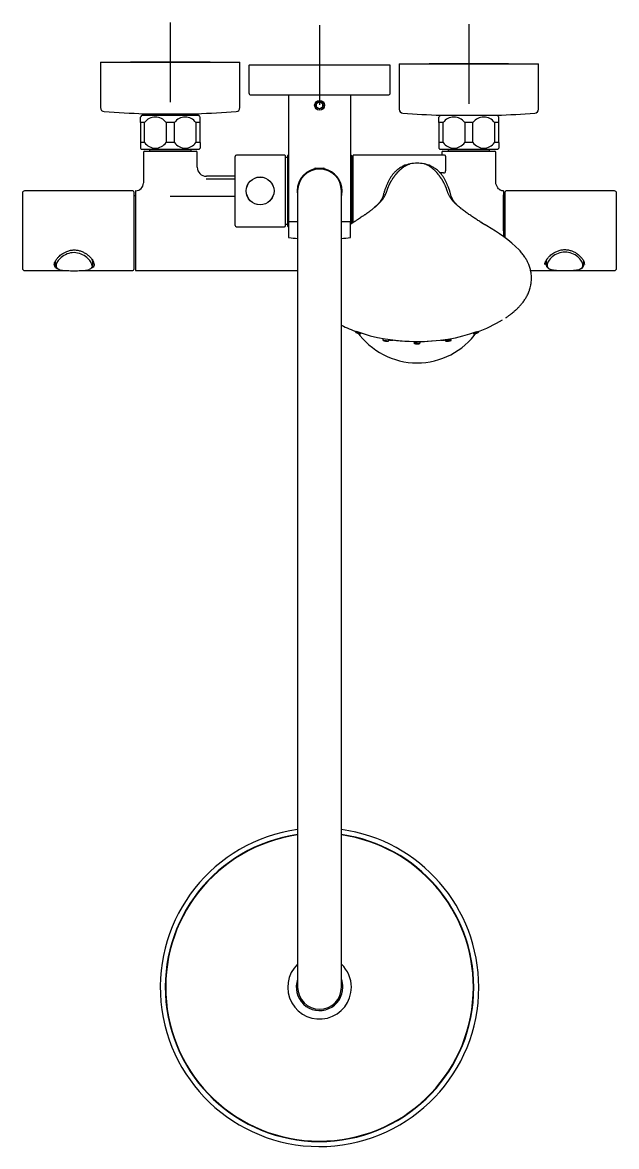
# Model space of a CAD drawing. Header units: millimetres. Extents: x -7698 to 47223, y 0 to 22596.
# Drawn here: x 6294 to 6592, y 20462 to 21027 of the extents above; entities that cross this region are included whole.
import ezdxf

# ---------------------------------------------------------------- set-up
doc = ezdxf.new("R2010")
doc.units = ezdxf.units.MM

msp = doc.modelspace()

# ---------------------------------------------------------------- linework, layer by layer
at = {"linetype": 'Continuous'}
for p, q in [((6367.82, 21026.78), (6367.82, 20986.78)), ((6517.82, 21025.98), (6517.82, 20985.98)), ((6442.82, 21025.38), (6442.82, 20985.38)), ((6332.82, 21006.78), (6402.82, 21006.78)), ((6332.82, 21006.78), (6332.82, 20983.99)), ((6387.82, 21006.78), (6347.82, 21006.78)), ((6402.82, 20983.99), (6402.82, 21006.78)), ((6407.32, 21005.18), (6407.32, 20991.38)), ((6478.12, 21005.38), (6407.52, 21005.38)), ((6462.82, 21005.38), (6422.82, 21005.38)), ((6478.32, 20991.38), (6478.32, 21005.18)), ((6482.82, 21005.98), (6552.82, 21005.98)), ((6482.82, 21005.98), (6482.82, 20983.19)), ((6537.82, 21005.98), (6497.82, 21005.98)), ((6552.82, 20983.19), (6552.82, 21005.98)), ((6408.32, 20990.38), (6477.32, 20990.38)), ((6427.17, 20990.38), (6427.17, 20926.98)), ((6441.32, 20986.05), (6442.82, 20986.91)), ((6442.82, 20986.91), (6444.32, 20986.05)), ((6458.47, 20926.98), (6458.47, 20990.38)), ((6353.82, 20980.78), (6381.82, 20980.78)), ((6353.82, 20980.78), (6353.82, 20979.98)), ((6354.6, 20980.97), (6354.6, 20980.78)), ((6354.76, 20980.97), (6380.88, 20980.97)), ((6355.77, 20980.97), (6355.77, 20980.78)), ((6379.87, 20980.97), (6379.87, 20980.78)), ((6381.04, 20980.78), (6381.04, 20980.97)), ((6381.82, 20979.98), (6381.82, 20980.78)), ((6441.32, 20984.31), (6441.32, 20986.05)), ((6442.82, 20983.45), (6441.32, 20984.31)), ((6444.32, 20984.31), (6442.82, 20983.45)), ((6444.32, 20986.05), (6444.32, 20984.31)), ((6352.82, 20976.48), (6352.82, 20979.27)), ((6354.91, 20976.48), (6352.82, 20976.48)), ((6352.82, 20976.48), (6352.82, 20966.48)), ((6382.32, 20979.98), (6353.32, 20979.98)), ((6354.91, 20966.48), (6354.91, 20976.48)), ((6369.91, 20976.48), (6365.73, 20976.48)), ((6365.73, 20976.48), (6365.73, 20966.48)), ((6369.91, 20966.48), (6369.91, 20976.48)), ((6382.82, 20976.48), (6380.73, 20976.48)), ((6380.73, 20976.48), (6380.73, 20966.48)), ((6382.82, 20976.48), (6382.82, 20979.27)), ((6382.82, 20966.48), (6382.82, 20976.48)), ((6502.82, 20976.48), (6502.82, 20979.27)), ((6504.91, 20976.48), (6502.82, 20976.48)), ((6502.82, 20976.48), (6502.82, 20966.48)), ((6532.32, 20979.98), (6503.32, 20979.98)), ((6503.82, 20980.2), (6503.82, 20979.98)), ((6504.91, 20966.48), (6504.91, 20976.48)), ((6519.91, 20976.48), (6515.73, 20976.48)), ((6515.73, 20976.48), (6515.73, 20966.48)), ((6519.91, 20966.48), (6519.91, 20976.48)), ((6532.82, 20976.48), (6530.73, 20976.48)), ((6530.73, 20976.48), (6530.73, 20966.48)), ((6531.82, 20979.98), (6531.82, 20980.2)), ((6532.82, 20976.48), (6532.82, 20979.27)), ((6532.82, 20966.48), (6532.82, 20976.48)), ((6354.91, 20966.48), (6352.82, 20966.48)), ((6352.82, 20966.48), (6352.82, 20963.68)), ((6369.91, 20966.48), (6365.73, 20966.48)), ((6382.82, 20966.48), (6380.73, 20966.48)), ((6382.82, 20966.48), (6382.82, 20963.68)), ((6504.91, 20966.48), (6502.82, 20966.48)), ((6502.82, 20966.48), (6502.82, 20963.68)), ((6519.91, 20966.48), (6515.73, 20966.48)), ((6532.82, 20966.48), (6530.73, 20966.48)), ((6532.82, 20966.48), (6532.82, 20963.68)), ((6382.32, 20962.98), (6353.32, 20962.98)), ((6354.32, 20961.68), (6354.32, 20946.16)), ((6354.82, 20962.18), (6380.82, 20962.18)), ((6357.45, 20962.98), (6357.37, 20962.88)), ((6378.27, 20962.88), (6357.37, 20962.88)), ((6357.37, 20962.88), (6357.37, 20962.18)), ((6378.27, 20962.88), (6378.19, 20962.98)), ((6378.27, 20962.18), (6378.27, 20962.88)), ((6381.32, 20954.07), (6381.32, 20961.68)), ((6400.47, 20924.88), (6400.47, 20959.48)), ((6425.27, 20960.18), (6401.17, 20960.18)), ((6425.47, 20959.98), (6425.47, 20924.38)), ((6426.62, 20958.88), (6425.47, 20958.88)), ((6426.82, 20924.48), (6426.82, 20959.88)), ((6427.17, 20960.18), (6427.12, 20960.18)), ((6458.52, 20960.18), (6458.47, 20960.18)), ((6458.82, 20959.88), (6458.82, 20925.78)), ((6459.67, 20958.88), (6459.02, 20958.88)), ((6459.67, 20926.26), (6459.67, 20959.98)), ((6505.67, 20960.18), (6459.87, 20960.18)), ((6532.32, 20962.98), (6503.32, 20962.98)), ((6504.32, 20961.68), (6504.32, 20960.18)), ((6504.82, 20962.18), (6530.82, 20962.18)), ((6506.17, 20959.68), (6506.17, 20952.18)), ((6507.45, 20962.98), (6507.37, 20962.88)), ((6528.27, 20962.88), (6507.37, 20962.88)), ((6507.37, 20962.88), (6507.37, 20962.18)), ((6528.27, 20962.88), (6528.19, 20962.98)), ((6528.27, 20962.18), (6528.27, 20962.88)), ((6531.32, 20946.89), (6531.32, 20961.68)), ((6440.81, 20953.63), (6440.32, 20953.35)), ((6440.32, 20953.35), (6445.32, 20953.35)), ((6440.32, 20953.35), (6440.32, 20952.89)), ((6440.81, 20953.63), (6444.83, 20953.63)), ((6440.81, 20952.89), (6440.81, 20953.63)), ((6445.32, 20953.35), (6444.83, 20953.63)), ((6444.83, 20952.89), (6444.83, 20953.63)), ((6445.32, 20952.89), (6445.32, 20953.35)), ((6491.82, 20956.09), (6491.82, 20956.09)), ((6385.88, 20948.17), (6400.47, 20948.17)), ((6400.47, 20949.51), (6385.98, 20949.51)), ((6505.17, 20951.18), (6503.46, 20951.18)), ((6293.57, 20941.18), (6293.57, 20903.18)), ((6349.07, 20942.18), (6294.57, 20942.18)), ((6349.57, 20941.68), (6349.57, 20902.68)), ((6350.32, 20942.18), (6350.32, 20902.18)), ((6350.5, 20942.18), (6350.32, 20942.18)), ((6431.82, 20942.18), (6431.82, 20901.68)), ((6453.82, 20901.68), (6453.82, 20942.18)), ((6535.32, 20942.18), (6535.12, 20942.18)), ((6535.32, 20942.18), (6535.32, 20919.18)), ((6536.02, 20918.73), (6536.02, 20941.68)), ((6591.02, 20942.18), (6536.52, 20942.18)), ((6592.02, 20903.18), (6592.02, 20941.18)), ((6350.32, 20939.78), (6349.57, 20939.78)), ((6367.82, 20939.5), (6400.47, 20939.5)), ((6536.02, 20940.18), (6535.32, 20940.18)), ((6535.32, 20922.18), (6535.32, 20940.18)), ((6535.32, 20939.01), (6536.02, 20939.01)), ((6536.02, 20931.4), (6535.32, 20931.4)), ((6401.17, 20924.18), (6425.27, 20924.18)), ((6425.47, 20925.48), (6426.62, 20925.48)), ((6427.12, 20924.18), (6427.22, 20924.18)), ((6427.22, 20926.58), (6427.22, 20918.93)), ((6427.37, 20926.78), (6431.82, 20926.78)), ((6453.82, 20926.78), (6458.27, 20926.78)), ((6458.42, 20918.93), (6458.42, 20926.58)), ((6535.32, 20925.05), (6536.02, 20925.05)), ((6575.62, 20906.61), (6575.62, 20907.21)), ((6294.57, 20902.18), (6315.29, 20902.18)), ((6310.06, 20906.76), (6309.97, 20906.2)), ((6309.97, 20906.21), (6309.97, 20905.11)), ((6323.85, 20902.18), (6349.07, 20902.18)), ((6328.97, 20905.1), (6328.97, 20906.16)), ((6329.3, 20906.26), (6329.57, 20905.19)), ((6350.32, 20902.18), (6431.82, 20902.18)), ((6431.82, 20901.68), (6431.82, 20582.68)), ((6453.82, 20582.68), (6453.82, 20901.68)), ((6548.87, 20902.18), (6562.18, 20902.18)), ((6556.62, 20906.36), (6556.62, 20905.31)), ((6562.14, 20902.18), (6562.82, 20902.19)), ((6569.59, 20902.18), (6569.91, 20902.18)), ((6569.86, 20902.18), (6591.02, 20902.18)), ((6575.62, 20906.61), (6575.62, 20906.62)), ((6575.62, 20906.41), (6575.62, 20906.62)), ((6575.62, 20905.32), (6575.62, 20906.4)), ((6460.78, 20871.72), (6460.79, 20871.5)), ((6474.6, 20868.12), (6474.63, 20867.31)), ((6477.55, 20867.01), (6477.58, 20867.59)), ((6506.07, 20867.6), (6506.09, 20867.01)), ((6509.01, 20867.31), (6509.04, 20868.1)), ((6522.85, 20871.5), (6522.86, 20871.74)), ((6490.33, 20866.58), (6490.36, 20865.82)), ((6491.82, 20865.41), (6491.82, 20865.64)), ((6493.29, 20865.82), (6493.32, 20866.58)), ((6431.82, 20582.68), (6431.82, 20542.18)), ((6453.82, 20542.18), (6453.82, 20582.68))]:
    msp.add_line(p, q, dxfattribs=at)
for centre, radius in [((6442.82, 20985.18), 2.46), ((6442.82, 20985.18), 1.8), ((6412.97, 20942.18), 7), ((6412.97, 20942.18), 6.97)]:
    msp.add_circle(centre, radius, dxfattribs=at)
for centre, radius, start, end in [((6407.52, 21005.18), 0.2, 90, 180), ((6478.12, 21005.18), 0.2, 0, 90), ((6408.32, 20991.38), 1, 180, 270), ((6477.32, 20991.38), 1, 270, 0), ((6334.82, 20983.99), 2, 180, 265.7757), ((6367.82, 21430.78), 450, 265.7757, 268.3165), ((6367.82, 21430.78), 450, 271.6835, 274.2243), ((6400.82, 20983.99), 2, 274.2243, 0), ((6484.82, 20983.19), 2, 180, 265.7757), ((6517.82, 21429.98), 450, 265.7757, 268.2172), ((6517.82, 21429.98), 450, 271.7828, 274.2243), ((6550.82, 20983.19), 2, 274.2243, 0), ((6361.22, 20973.84), 10, 142.1519, 147.093), ((6360.32, 20972.63), 6.64, 35.3947, 144.6053), ((6375.32, 20972.63), 6.64, 35.3947, 144.6053), ((6374.42, 20973.84), 10, 32.904, 37.8481), ((6511.22, 20973.84), 10, 142.1519, 147.093), ((6510.32, 20972.63), 6.64, 35.3947, 144.6053), ((6525.32, 20972.63), 6.64, 35.3947, 144.6053), ((6524.42, 20973.84), 10, 32.904, 37.8481), ((6361.22, 20969.11), 10, 212.904, 217.8481), ((6360.32, 20970.32), 6.64, 215.3947, 324.6053), ((6375.32, 20970.32), 6.64, 215.3947, 324.6053), ((6374.42, 20969.11), 10, 322.1519, 327.093), ((6511.22, 20969.11), 10, 212.904, 217.8481), ((6510.32, 20970.32), 6.64, 215.3947, 324.6053), ((6525.32, 20970.32), 6.64, 215.3947, 324.6053), ((6524.42, 20969.11), 10, 322.1519, 327.093), ((6354.82, 20961.68), 0.5, 90, 180), ((6380.82, 20961.68), 0.5, 0, 90), ((6401.17, 20959.48), 0.7, 90, 180), ((6425.27, 20959.98), 0.2, 0, 90), ((6426.62, 20959.08), 0.2, 270, 0), ((6427.12, 20959.88), 0.3, 90, 180), ((6458.52, 20959.88), 0.3, 0, 90), ((6459.02, 20959.08), 0.2, 180, 270), ((6459.87, 20959.98), 0.2, 90, 180), ((6504.82, 20961.68), 0.5, 90, 180), ((6505.67, 20959.68), 0.5, 0, 90), ((6530.82, 20961.68), 0.5, 0, 90), ((6386, 20954.19), 4.68, 181.3022, 270.0219), ((6442.82, 20942.18), 11.3, 102.7838, 191.5041), ((6442.82, 20942.18), 11, 0, 180), ((6442.82, 20942.18), 11.3, 0, 77.1991), ((6490.76, 20942.35), 13.65, 100.1465, 115.3687), ((6491.82, 20936.36), 19.73, 89.9947, 100.1148), ((6491.82, 20936.36), 19.73, 79.8852, 90.0053), ((6492.88, 20942.35), 13.65, 64.3897, 79.8535), ((6505.17, 20952.18), 1, 270, 0), ((6294.57, 20941.18), 1, 90, 180), ((6349.07, 20941.68), 0.5, 0, 90), ((6350.47, 20917.95), 24.24, 89.8901, 90.3629), ((6350.37, 20946.18), 3.94, 271.226, 359.1756), ((6442.82, 20942.18), 11.3, 347.0955, 0), ((6536.52, 20941.68), 0.5, 90, 180), ((6591.02, 20941.18), 1, 0, 90), ((6401.17, 20924.88), 0.7, 180, 270), ((6425.27, 20924.38), 0.2, 270, 0), ((6426.62, 20925.28), 0.2, 0, 90), ((6427.12, 20924.48), 0.3, 180, 270), ((6427.37, 20926.98), 0.2, 180, 270), ((6427.42, 20926.58), 0.2, 90, 180), ((6458.22, 20926.58), 0.2, 0, 90), ((6458.27, 20926.98), 0.2, 270, 0), ((6492.88, 20861.67), 71.48, 45.3765, 61.6671), ((6427.42, 20918.93), 0.2, 180, 262.9118), ((6442.82, 21042.78), 125, 262.9118, 264.9514), ((6442.82, 21042.78), 125, 275.0455, 277.0882), ((6458.22, 20918.93), 0.2, 277.0882, 0), ((6294.57, 20903.18), 1, 180, 270), ((6312.36, 20905.11), 2.38, 175.8643, 252.7694), ((6319.17, 20903.01), 9.86, 156.3621, 157.6339), ((6326.56, 20905.12), 2.41, 286.0718, 0.0648), ((6349.07, 20902.68), 0.5, 270, 0), ((6559.19, 20905.4), 2.59, 191.6129, 253.5007), ((6573.24, 20905.28), 2.37, 289.5731, 6.3418), ((6573.32, 20905.26), 2.7, 0.584, 22.9453), ((6591.02, 20903.18), 1, 270, 0), ((6482.95, 20933.15), 65.3, 243.5007, 251.0692), ((6500.16, 20934.23), 66.51, 289.0044, 301.399), ((6491.82, 20962.04), 95.49, 263.1908, 265.5058), ((6491.82, 20962.04), 95.49, 266.2592, 277.1128), ((6504.42, 20872.99), 5.82, 270.7409, 280.5199), ((6505.95, 20877.51), 10.86, 274.7349, 283.0665), ((6442.82, 20542.18), 80, 97.9032, 0), ((6442.82, 20542.18), 80, 0, 82.0968), ((6442.82, 20542.18), 77.5, 98.1599, 0), ((6442.82, 20542.18), 77.3, 98.1811, 0), ((6442.82, 20542.18), 77.5, 0, 81.8401), ((6442.82, 20542.18), 77.3, 0, 81.8189), ((6403.45, 20608.59), 0.3, 50.0297, 120.6634), ((6405, 20609.48), 0.3, 119.3366, 189.9703), ((6480.64, 20609.48), 0.3, 350.0297, 60.6634), ((6482.19, 20608.59), 0.3, 59.3366, 129.9703), ((6375.52, 20580), 0.3, 80.0297, 150.6634), ((6376.42, 20581.55), 0.3, 149.3366, 219.9703), ((6509.23, 20581.55), 0.3, 320.0297, 30.6634), ((6510.12, 20580), 0.3, 29.3366, 99.9703), ((6442.82, 20542.18), 15.99, 133.45, 0), ((6442.82, 20542.18), 15.99, 0, 46.55), ((6442.82, 20542.18), 11.7, 160.0328, 0), ((6442.82, 20542.18), 11.7, 0, 19.9672), ((6365.63, 20543.07), 0.3, 179.3366, 249.9703), ((6365.63, 20541.29), 0.3, 110.0297, 180.6634), ((6442.82, 20542.18), 11, 180, 0), ((6520.02, 20543.07), 0.3, 290.0297, 0.6634), ((6520.02, 20541.29), 0.3, 359.3366, 69.9703), ((6375.52, 20504.36), 0.3, 209.3366, 279.9703), ((6376.42, 20502.81), 0.3, 140.0297, 210.6634), ((6509.23, 20502.81), 0.3, 329.3366, 39.9703), ((6510.12, 20504.36), 0.3, 260.0297, 330.6634), ((6403.45, 20475.78), 0.3, 239.3366, 309.9703), ((6405, 20474.88), 0.3, 170.0297, 240.6634), ((6480.64, 20474.88), 0.3, 299.3366, 9.9703), ((6482.19, 20475.78), 0.3, 230.0297, 300.6634), ((6441.93, 20464.99), 0.3, 269.3366, 339.9703), ((6443.71, 20464.99), 0.3, 200.0297, 270.6634)]:
    msp.add_arc(centre, radius, start, end, dxfattribs=at)
for centre, major_axis, ratio, start_param, end_param in [((6491.82, 20891.83), (50.56, 0), 0.5, 4.063721, 5.348593), ((6491.82, 20892.66), (0, 36.86), 1, 2.186048, 4.095724)]:
    msp.add_ellipse(centre, major_axis=major_axis, ratio=ratio, start_param=start_param, end_param=end_param, dxfattribs=at)
for points, knots in [([(6458.42, 20925.55), (6458.43, 20925.56), (6458.44, 20925.57), (6458.47, 20925.59), (6458.49, 20925.6), (6458.55, 20925.64), (6458.59, 20925.67), (6458.79, 20925.79), (6458.94, 20925.89), (6459.41, 20926.19), (6459.73, 20926.39), (6460.36, 20926.8), (6460.68, 20927), (6461.15, 20927.31), (6461.31, 20927.41), (6461.62, 20927.61), (6461.77, 20927.71), (6462.09, 20927.92), (6462.24, 20928.03), (6462.48, 20928.19), (6462.56, 20928.24), (6462.67, 20928.32), (6462.71, 20928.34), (6462.78, 20928.39), (6462.82, 20928.41), (6463.16, 20928.64), (6463.48, 20928.86), (6464.13, 20929.3), (6464.46, 20929.52), (6464.93, 20929.84), (6465.08, 20929.95), (6465.31, 20930.1), (6465.38, 20930.15), (6465.49, 20930.23), (6465.53, 20930.26), (6465.61, 20930.31), (6465.65, 20930.34), (6466, 20930.59), (6466.32, 20930.81), (6466.96, 20931.26), (6467.28, 20931.49), (6467.77, 20931.84), (6467.93, 20931.95), (6468.17, 20932.13), (6468.25, 20932.19), (6468.35, 20932.26), (6468.37, 20932.28), (6468.41, 20932.3), (6468.42, 20932.32), (6468.48, 20932.36), (6468.52, 20932.39), (6468.59, 20932.44), (6468.63, 20932.47), (6468.7, 20932.52), (6468.73, 20932.55), (6468.83, 20932.63), (6468.9, 20932.68), (6469.11, 20932.83), (6469.24, 20932.94), (6469.65, 20933.25), (6469.91, 20933.46), (6470.28, 20933.76), (6470.41, 20933.87), (6470.65, 20934.07), (6470.77, 20934.16), (6471.12, 20934.46), (6471.34, 20934.65), (6471.77, 20935.04), (6471.98, 20935.23), (6472.39, 20935.61), (6472.59, 20935.81), (6472.98, 20936.19), (6473.16, 20936.38), (6473.5, 20936.74), (6473.65, 20936.92), (6473.95, 20937.26), (6474.08, 20937.42), (6474.24, 20937.61), (6474.27, 20937.65), (6474.31, 20937.71), (6474.33, 20937.73), (6474.36, 20937.77), (6474.37, 20937.79), (6474.4, 20937.83), (6474.42, 20937.85), (6474.45, 20937.88), (6474.46, 20937.9), (6474.51, 20937.96), (6474.54, 20938), (6474.8, 20938.35), (6474.99, 20938.64), (6475.21, 20938.98), (6475.25, 20939.05), (6475.3, 20939.13), (6475.31, 20939.14), (6475.33, 20939.17), (6475.33, 20939.17), (6475.34, 20939.19), (6475.35, 20939.2), (6475.37, 20939.24), (6475.39, 20939.27), (6475.49, 20939.44), (6475.56, 20939.57), (6475.7, 20939.81), (6475.76, 20939.93), (6475.85, 20940.1), (6475.88, 20940.16), (6475.92, 20940.24), (6475.93, 20940.27), (6475.96, 20940.32), (6475.97, 20940.35), (6476.01, 20940.43), (6476.04, 20940.49), (6476.09, 20940.6), (6476.11, 20940.65), (6476.18, 20940.8), (6476.22, 20940.91), (6476.28, 20941.05), (6476.3, 20941.1), (6476.34, 20941.2), (6476.36, 20941.24), (6476.41, 20941.38), (6476.44, 20941.48), (6476.5, 20941.66), (6476.53, 20941.74), (6476.58, 20941.87), (6476.59, 20941.92), (6476.62, 20942), (6476.63, 20942.04), (6476.7, 20942.25), (6476.75, 20942.41), (6476.83, 20942.66), (6476.85, 20942.74), (6476.89, 20942.86), (6476.9, 20942.9), (6476.93, 20942.98), (6476.94, 20943.02), (6476.98, 20943.14), (6477.01, 20943.22), (6477.05, 20943.34), (6477.07, 20943.38), (6477.09, 20943.44), (6477.09, 20943.46), (6477.1, 20943.49), (6477.11, 20943.5), (6477.11, 20943.52), (6477.12, 20943.53), (6477.14, 20943.58), (6477.15, 20943.62), (6477.18, 20943.7), (6477.19, 20943.74), (6477.22, 20943.82), (6477.24, 20943.85), (6477.26, 20943.91), (6477.27, 20943.93), (6477.28, 20943.97), (6477.29, 20943.99), (6477.36, 20944.16), (6477.42, 20944.31), (6477.55, 20944.62), (6477.62, 20944.77), (6477.71, 20944.96), (6477.73, 20945), (6477.75, 20945.06), (6477.76, 20945.08), (6477.78, 20945.12), (6477.79, 20945.14), (6477.8, 20945.17), (6477.81, 20945.18), (6477.81, 20945.19), (6477.82, 20945.2), (6477.83, 20945.23), (6477.84, 20945.25), (6477.87, 20945.3), (6477.89, 20945.34), (6478.05, 20945.66), (6478.2, 20945.95), (6478.36, 20946.26), (6478.37, 20946.27), (6478.38, 20946.3), (6478.39, 20946.31), (6478.4, 20946.32), (6478.4, 20946.33), (6478.4, 20946.34), (6478.41, 20946.34), (6478.43, 20946.38), (6478.45, 20946.42), (6478.5, 20946.52), (6478.54, 20946.59), (6478.59, 20946.67), (6478.6, 20946.69), (6478.62, 20946.72), (6478.63, 20946.74), (6478.65, 20946.79), (6478.67, 20946.82), (6478.7, 20946.87), (6478.71, 20946.89), (6478.73, 20946.92), (6478.74, 20946.94), (6478.77, 20946.99), (6478.79, 20947.02), (6478.84, 20947.12), (6478.88, 20947.18), (6478.94, 20947.28), (6478.96, 20947.31), (6478.99, 20947.36), (6479, 20947.38), (6479.01, 20947.4), (6479.02, 20947.41), (6479.02, 20947.43), (6479.03, 20947.43), (6479.11, 20947.57), (6479.19, 20947.7), (6479.36, 20947.95), (6479.44, 20948.08), (6479.56, 20948.27), (6479.61, 20948.33), (6479.67, 20948.43), (6479.69, 20948.46), (6479.71, 20948.49), (6479.72, 20948.5), (6479.72, 20948.51), (6479.72, 20948.51), (6479.73, 20948.52), (6479.74, 20948.53), (6479.75, 20948.55), (6479.76, 20948.57), (6479.82, 20948.65), (6479.86, 20948.71), (6479.93, 20948.8), (6479.95, 20948.83), (6479.97, 20948.87), (6479.98, 20948.88), (6479.99, 20948.89), (6480, 20948.9), (6480.01, 20948.92), (6480.02, 20948.94), (6480.12, 20949.07), (6480.21, 20949.19), (6480.34, 20949.37), (6480.39, 20949.43), (6480.44, 20949.51), (6480.45, 20949.52), (6480.47, 20949.55), (6480.48, 20949.57), (6480.52, 20949.61), (6480.54, 20949.64), (6480.61, 20949.73), (6480.65, 20949.79), (6480.72, 20949.88), (6480.74, 20949.9), (6480.77, 20949.95), (6480.78, 20949.96), (6480.81, 20949.99), (6480.82, 20950.01), (6480.92, 20950.13), (6481.01, 20950.25), (6481.12, 20950.39), (6481.14, 20950.41), (6481.17, 20950.46), (6481.18, 20950.47), (6481.2, 20950.5), (6481.22, 20950.51), (6481.27, 20950.58), (6481.31, 20950.63), (6481.4, 20950.74), (6481.44, 20950.79), (6481.51, 20950.87), (6481.53, 20950.9), (6481.56, 20950.94), (6481.57, 20950.95), (6481.59, 20950.98), (6481.6, 20950.99), (6481.7, 20951.11), (6481.78, 20951.21), (6481.87, 20951.32), (6481.88, 20951.33), (6481.89, 20951.35), (6481.9, 20951.36), (6481.91, 20951.37), (6481.91, 20951.38), (6481.94, 20951.41), (6481.96, 20951.43), (6482.02, 20951.5), (6482.06, 20951.55), (6482.19, 20951.7), (6482.28, 20951.8), (6482.42, 20951.95), (6482.47, 20952), (6482.54, 20952.08), (6482.57, 20952.1), (6482.6, 20952.14), (6482.62, 20952.15), (6482.64, 20952.17), (6482.64, 20952.18), (6482.65, 20952.19), (6482.66, 20952.2), (6482.72, 20952.25), (6482.77, 20952.3), (6482.84, 20952.37), (6482.87, 20952.4), (6482.91, 20952.44), (6482.92, 20952.45), (6482.94, 20952.47), (6482.95, 20952.47), (6482.96, 20952.49), (6482.97, 20952.49), (6483.08, 20952.6), (6483.19, 20952.69), (6483.35, 20952.84), (6483.4, 20952.88), (6483.47, 20952.94), (6483.48, 20952.95), (6483.51, 20952.98), (6483.52, 20952.99), (6483.56, 20953.02), (6483.59, 20953.05), (6483.72, 20953.16), (6483.83, 20953.25), (6483.99, 20953.38), (6484.04, 20953.42), (6484.11, 20953.48), (6484.14, 20953.51), (6484.18, 20953.54), (6484.19, 20953.55), (6484.21, 20953.56), (6484.21, 20953.57), (6484.23, 20953.58), (6484.23, 20953.58), (6484.25, 20953.59), (6484.25, 20953.6), (6484.26, 20953.61), (6484.27, 20953.61), (6484.29, 20953.63), (6484.3, 20953.64), (6484.34, 20953.67), (6484.36, 20953.68), (6484.43, 20953.74), (6484.48, 20953.78), (6484.57, 20953.85), (6484.61, 20953.89), (6484.7, 20953.96), (6484.74, 20953.99), (6484.83, 20954.06), (6484.87, 20954.1), (6484.93, 20954.14), (6484.94, 20954.15), (6484.97, 20954.16), (6484.98, 20954.17), (6485.02, 20954.2), (6485.04, 20954.22), (6485.16, 20954.3), (6485.26, 20954.37), (6485.47, 20954.5), (6485.57, 20954.57), (6485.68, 20954.63), (6485.69, 20954.64), (6485.7, 20954.65), (6485.71, 20954.65), (6485.73, 20954.66), (6485.74, 20954.67), (6485.78, 20954.69), (6485.81, 20954.71), (6485.89, 20954.76), (6485.95, 20954.79), (6486.06, 20954.85), (6486.12, 20954.88), (6486.2, 20954.92), (6486.23, 20954.94), (6486.27, 20954.96), (6486.29, 20954.97), (6486.31, 20954.98), (6486.31, 20954.98), (6486.33, 20954.99), (6486.34, 20954.99), (6486.37, 20955.01), (6486.4, 20955.03), (6486.44, 20955.05), (6486.46, 20955.05), (6486.49, 20955.07), (6486.5, 20955.07), (6486.57, 20955.11), (6486.63, 20955.14), (6486.81, 20955.22), (6486.92, 20955.27), (6487.1, 20955.35), (6487.16, 20955.37), (6487.23, 20955.4), (6487.24, 20955.41), (6487.27, 20955.42), (6487.29, 20955.42), (6487.33, 20955.44), (6487.36, 20955.45), (6487.51, 20955.51), (6487.64, 20955.56), (6487.9, 20955.65), (6488.04, 20955.69), (6488.24, 20955.75), (6488.3, 20955.77), (6488.35, 20955.78)], [0.0104541, 0.0104541, 0.0104541, 0.0104541, 0.0108704, 0.0108704, 0.0113881, 0.0113881, 0.0124234, 0.0124234, 0.0165645, 0.0165645, 0.0248467, 0.0248467, 0.0331289, 0.0331289, 0.0372701, 0.0372701, 0.0414112, 0.0414112, 0.0455523, 0.0455523, 0.0476229, 0.0476229, 0.0486581, 0.0486581, 0.0496934, 0.0496934, 0.0579757, 0.0579757, 0.0662579, 0.0662579, 0.070399, 0.070399, 0.0724696, 0.0724696, 0.0735048, 0.0735048, 0.0745401, 0.0745401, 0.0828224, 0.0828224, 0.0911046, 0.0911046, 0.0952457, 0.0952457, 0.0973163, 0.0973163, 0.0978339, 0.0978339, 0.0983516, 0.0983516, 0.0993868, 0.0993868, 0.1004221, 0.1004221, 0.1014574, 0.1014574, 0.1035279, 0.1035279, 0.1076691, 0.1076691, 0.1159513, 0.1159513, 0.1200924, 0.1200924, 0.1242335, 0.1242335, 0.1325158, 0.1325158, 0.140798, 0.140798, 0.1490802, 0.1490802, 0.1573625, 0.1573625, 0.1656447, 0.1656447, 0.173927, 0.173927, 0.1759975, 0.1759975, 0.1770328, 0.1770328, 0.1780681, 0.1780681, 0.1791034, 0.1791034, 0.1801386, 0.1801386, 0.1822092, 0.1822092, 0.1987737, 0.1987737, 0.2029148, 0.2029148, 0.2039501, 0.2039501, 0.2044677, 0.2044677, 0.2049853, 0.2049853, 0.2070559, 0.2070559, 0.2153381, 0.2153381, 0.2236204, 0.2236204, 0.2277615, 0.2277615, 0.229832, 0.229832, 0.2319026, 0.2319026, 0.2360437, 0.2360437, 0.2401848, 0.2401848, 0.2484671, 0.2484671, 0.2526082, 0.2526082, 0.2567493, 0.2567493, 0.2650315, 0.2650315, 0.2733138, 0.2733138, 0.2774549, 0.2774549, 0.281596, 0.281596, 0.2981605, 0.2981605, 0.3064427, 0.3064427, 0.3105838, 0.3105838, 0.314725, 0.314725, 0.3230072, 0.3230072, 0.3271483, 0.3271483, 0.3292189, 0.3292189, 0.3302542, 0.3302542, 0.3312894, 0.3312894, 0.3354306, 0.3354306, 0.3395717, 0.3395717, 0.3437128, 0.3437128, 0.3457833, 0.3457833, 0.3478539, 0.3478539, 0.3644184, 0.3644184, 0.3809829, 0.3809829, 0.385124, 0.385124, 0.3871945, 0.3871945, 0.3892651, 0.3892651, 0.3903004, 0.3903004, 0.3913356, 0.3913356, 0.3934062, 0.3934062, 0.3975473, 0.3975473, 0.4306763, 0.4306763, 0.4327468, 0.4327468, 0.4337821, 0.4337821, 0.4342997, 0.4342997, 0.4348174, 0.4348174, 0.4389585, 0.4389585, 0.4472407, 0.4472407, 0.4493113, 0.4493113, 0.4513819, 0.4513819, 0.455523, 0.455523, 0.4575935, 0.4575935, 0.4596641, 0.4596641, 0.4638052, 0.4638052, 0.4720874, 0.4720874, 0.4762286, 0.4762286, 0.4782991, 0.4782991, 0.4793344, 0.4793344, 0.4803697, 0.4803697, 0.4969342, 0.4969342, 0.5134986, 0.5134986, 0.5217809, 0.5217809, 0.525922, 0.525922, 0.5264396, 0.5264396, 0.5269573, 0.5269573, 0.5279925, 0.5279925, 0.5300631, 0.5300631, 0.5383453, 0.5383453, 0.5424865, 0.5424865, 0.5435217, 0.5435217, 0.544557, 0.544557, 0.5466276, 0.5466276, 0.563192, 0.563192, 0.5714743, 0.5714743, 0.5735448, 0.5735448, 0.5756154, 0.5756154, 0.5797565, 0.5797565, 0.5880387, 0.5880387, 0.5921799, 0.5921799, 0.5942504, 0.5942504, 0.596321, 0.596321, 0.6128855, 0.6128855, 0.6170266, 0.6170266, 0.6190971, 0.6190971, 0.6211677, 0.6211677, 0.6294499, 0.6294499, 0.6377322, 0.6377322, 0.6418733, 0.6418733, 0.6439438, 0.6439438, 0.6460144, 0.6460144, 0.6625789, 0.6625789, 0.6646494, 0.6646494, 0.6656847, 0.6656847, 0.66672, 0.66672, 0.6708611, 0.6708611, 0.6791433, 0.6791433, 0.6957078, 0.6957078, 0.70399, 0.70399, 0.7081312, 0.7081312, 0.7102017, 0.7102017, 0.711237, 0.711237, 0.7122723, 0.7122723, 0.7205545, 0.7205545, 0.7246956, 0.7246956, 0.7267662, 0.7267662, 0.7278015, 0.7278015, 0.7288368, 0.7288368, 0.7454012, 0.7454012, 0.7536835, 0.7536835, 0.755754, 0.755754, 0.7578246, 0.7578246, 0.7619657, 0.7619657, 0.7785302, 0.7785302, 0.7868124, 0.7868124, 0.7909535, 0.7909535, 0.7930241, 0.7930241, 0.7940594, 0.7940594, 0.7950946, 0.7950946, 0.7961299, 0.7961299, 0.7971652, 0.7971652, 0.7992358, 0.7992358, 0.8033769, 0.8033769, 0.8116591, 0.8116591, 0.8199414, 0.8199414, 0.8282236, 0.8282236, 0.8365058, 0.8365058, 0.8385764, 0.8385764, 0.8406469, 0.8406469, 0.8447881, 0.8447881, 0.8613525, 0.8613525, 0.877917, 0.877917, 0.8789523, 0.8789523, 0.8799876, 0.8799876, 0.8820581, 0.8820581, 0.8861992, 0.8861992, 0.8944815, 0.8944815, 0.9027637, 0.9027637, 0.9069048, 0.9069048, 0.9089754, 0.9089754, 0.9100107, 0.9100107, 0.9110459, 0.9110459, 0.9151871, 0.9151871, 0.9172576, 0.9172576, 0.9193282, 0.9193282, 0.9276104, 0.9276104, 0.9441749, 0.9441749, 0.9524571, 0.9524571, 0.9545277, 0.9545277, 0.9565982, 0.9565982, 0.9607394, 0.9607394, 0.9773038, 0.9773038, 0.9938683, 0.9938683, 1, 1, 1, 1]), ([(6484.92, 20954.67), (6484.55, 20954.49), (6483.91, 20954.18), (6483.01, 20953.61), (6482.24, 20953.06), (6481.56, 20952.51), (6481.04, 20952.05), (6480.48, 20951.5), (6479.89, 20950.87), (6479.45, 20950.32), (6478.98, 20949.7), (6478.6, 20949.12), (6478.28, 20948.58), (6477.94, 20948), (6477.59, 20947.36), (6477.25, 20946.68), (6476.94, 20945.97), (6476.64, 20945.27), (6476.35, 20944.58), (6476.07, 20943.92), (6475.81, 20943.25), (6475.56, 20942.55), (6475.33, 20941.83), (6475.12, 20941.14), (6474.95, 20940.53), (6474.84, 20940.07), (6474.76, 20939.75), (6474.7, 20939.55), (6474.64, 20939.36), (6474.56, 20939.11), (6474.4, 20938.72), (6474.17, 20938.24), (6473.86, 20937.69), (6473.52, 20937.17), (6473.06, 20936.53), (6472.41, 20935.76), (6471.56, 20934.9), (6470.86, 20934.26), (6470.51, 20933.96)], [0, 0, 0, 0, 0.0228939, 0.0478864, 0.0692975, 0.0864873, 0.1002379, 0.1101576, 0.1235846, 0.1391745, 0.156341, 0.1825469, 0.2117812, 0.2425974, 0.2738674, 0.3119326, 0.3500098, 0.3890114, 0.4285584, 0.4675244, 0.5042801, 0.5492727, 0.5905623, 0.6263096, 0.6581314, 0.6884579, 0.7005971, 0.7122289, 0.7235041, 0.7362514, 0.7532968, 0.7745675, 0.7870954, 0.8004682, 0.8155306, 0.831359, 0.8490363, 0.8639425, 0.8639425, 0.8639425, 0.8639425]), ([(6526.28, 20924.89), (6525.73, 20925.23), (6524.59, 20925.96), (6523.13, 20926.89), (6521.93, 20927.68), (6521.04, 20928.27), (6520.14, 20928.87), (6519.25, 20929.48), (6518.34, 20930.1), (6517.44, 20930.72), (6516.52, 20931.37), (6515.33, 20932.23), (6513.97, 20933.26), (6512.8, 20934.22), (6511.95, 20934.96), (6511.16, 20935.7), (6510.44, 20936.41), (6509.84, 20937.09), (6509.49, 20937.5), (6509.14, 20937.95), (6508.83, 20938.38), (6508.53, 20938.83), (6508.2, 20939.35), (6507.87, 20939.93), (6507.56, 20940.58), (6507.32, 20941.15), (6507.13, 20941.67), (6506.97, 20942.16), (6506.85, 20942.55), (6506.76, 20942.85), (6506.65, 20943.16), (6506.52, 20943.54), (6506.39, 20943.91), (6506.26, 20944.21), (6506.14, 20944.5), (6506.01, 20944.79), (6505.89, 20945.07), (6505.75, 20945.36), (6505.58, 20945.68), (6505.41, 20946.01), (6505.3, 20946.22), (6505.24, 20946.34), (6505.19, 20946.42), (6505.09, 20946.62), (6504.93, 20946.9), (6504.74, 20947.22), (6504.58, 20947.48), (6504.43, 20947.73), (6504.24, 20948.03), (6504.05, 20948.31), (6503.89, 20948.55), (6503.76, 20948.73), (6503.63, 20948.92), (6503.46, 20949.16), (6503.31, 20949.36), (6503.18, 20949.55), (6503.06, 20949.7), (6502.93, 20949.86), (6502.8, 20950.04), (6502.64, 20950.25), (6502.49, 20950.43), (6502.36, 20950.59), (6502.21, 20950.78), (6502.08, 20950.94), (6501.96, 20951.09), (6501.88, 20951.19), (6501.67, 20951.45), (6501.38, 20951.78), (6501.02, 20952.16), (6500.73, 20952.44), (6500.42, 20952.72), (6500.02, 20953.08), (6499.65, 20953.38), (6499.41, 20953.58), (6499.34, 20953.64), (6499.29, 20953.67), (6499.21, 20953.74), (6499.1, 20953.83), (6498.94, 20953.96), (6498.74, 20954.12), (6498.45, 20954.32), (6498.21, 20954.48), (6498.04, 20954.58), (6497.97, 20954.63), (6497.91, 20954.66), (6497.74, 20954.76), (6497.54, 20954.87), (6497.34, 20954.98), (6497.23, 20955.03), (6497.12, 20955.09), (6496.93, 20955.17), (6496.69, 20955.29), (6496.29, 20955.46), (6495.84, 20955.62), (6495.44, 20955.74), (6495.29, 20955.78)], [0, 0, 0, 0, 0.014412, 0.030084, 0.03786, 0.045801, 0.053664, 0.06203, 0.070101, 0.078292, 0.086913, 0.095943, 0.113465, 0.130789, 0.139348, 0.148034, 0.165788, 0.174393, 0.18276, 0.188312, 0.19973, 0.208, 0.215998, 0.232454, 0.248367, 0.264332, 0.280185, 0.29583, 0.311479, 0.319377, 0.327076, 0.342789, 0.358409, 0.365864, 0.373452, 0.389147, 0.397282, 0.404879, 0.419961, 0.432509, 0.44221, 0.444087, 0.4476, 0.45155, 0.467075, 0.482384, 0.491227, 0.499747, 0.512803, 0.528478, 0.536382, 0.544045, 0.552827, 0.561504, 0.574749, 0.580698, 0.586497, 0.595291, 0.603525, 0.611665, 0.624061, 0.630162, 0.636278, 0.651778, 0.655593, 0.659428, 0.667166, 0.697723, 0.71352, 0.72901, 0.744414, 0.760072, 0.791169, 0.798983, 0.800879, 0.802765, 0.806553, 0.814196, 0.821938, 0.83779, 0.853156, 0.868745, 0.876731, 0.879788, 0.881245, 0.884533, 0.904864, 0.91007, 0.915184, 0.920914, 0.925204, 0.940505, 0.955915, 0.982639, 1, 1, 1, 1]), ([(6513.93, 20933.32), (6513.33, 20933.81), (6512.29, 20934.72), (6511.18, 20935.83), (6510.5, 20936.65), (6510.06, 20937.26), (6509.79, 20937.69), (6509.61, 20938), (6509.44, 20938.31), (6509.29, 20938.64), (6509.15, 20938.97), (6508.99, 20939.4), (6508.83, 20939.94), (6508.66, 20940.6), (6508.5, 20941.19), (6508.35, 20941.7), (6508.21, 20942.13), (6508.09, 20942.51), (6507.97, 20942.86), (6507.85, 20943.18), (6507.71, 20943.55), (6507.56, 20943.94), (6507.38, 20944.39), (6507.17, 20944.87), (6506.94, 20945.41), (6506.69, 20945.99), (6506.42, 20946.61), (6506.12, 20947.23), (6505.77, 20947.88), (6505.42, 20948.5), (6505.06, 20949.09), (6504.72, 20949.62), (6504.36, 20950.11), (6504.03, 20950.53), (6503.73, 20950.89), (6503.29, 20951.38), (6502.74, 20951.93), (6501.99, 20952.6), (6501.1, 20953.3), (6500.02, 20954.02), (6499.22, 20954.42), (6498.78, 20954.64)], [0.1241298, 0.1241298, 0.1241298, 0.1241298, 0.1478211, 0.1688143, 0.1857882, 0.1999365, 0.2126549, 0.2229389, 0.2343966, 0.2476294, 0.2624642, 0.2789086, 0.3079321, 0.3410679, 0.3741064, 0.401933, 0.4273384, 0.4510865, 0.4720743, 0.4908293, 0.5080924, 0.5304663, 0.5549298, 0.5823633, 0.6124701, 0.6454009, 0.6807647, 0.7187285, 0.7534345, 0.7843832, 0.8112578, 0.835037, 0.85445, 0.8631987, 0.8743411, 0.8881757, 0.9054939, 0.9256221, 0.9493305, 0.9760532, 1, 1, 1, 1]), ([(6535.12, 20942.18), (6534.99, 20942.19), (6534.77, 20942.2), (6534.17, 20942.33), (6533.66, 20942.57), (6533.22, 20942.86), (6532.69, 20943.33), (6532.05, 20944.13), (6531.45, 20945.39), (6531.36, 20946.34), (6531.32, 20946.94)], [0, 0, 0, 0, 0.16912, 0.306999, 0.414012, 0.49458, 0.56924, 0.679577, 0.826324, 1, 1, 1, 1]), ([(6556.02, 20905.29), (6556.05, 20905.6), (6556.1, 20906.1), (6556.49, 20907.01), (6557, 20907.83), (6557.68, 20908.7), (6558.49, 20909.54), (6559.51, 20910.39), (6560.61, 20911.15), (6562, 20911.88), (6563.67, 20912.47), (6565.52, 20912.75), (6567.37, 20912.66), (6569.09, 20912.25), (6570.66, 20911.59), (6572.13, 20910.71), (6573.53, 20909.59), (6574.8, 20908.23), (6575.56, 20907.05), (6575.75, 20906.47), (6575.81, 20906.31)], [0, 0, 0, 0, 0.058173, 0.109906, 0.155294, 0.194261, 0.252295, 0.293371, 0.340442, 0.394353, 0.454952, 0.517703, 0.578212, 0.63675, 0.693516, 0.749901, 0.81491, 0.889704, 0.973421, 1, 1, 1, 1]), ([(6309.57, 20905.19), (6309.6, 20905.5), (6309.65, 20905.99), (6310.05, 20906.88), (6310.56, 20907.69), (6311.23, 20908.55), (6312.04, 20909.38), (6313.05, 20910.22), (6314.15, 20910.97), (6315.55, 20911.7), (6317.22, 20912.29), (6319.08, 20912.56), (6320.94, 20912.47), (6322.69, 20912.05), (6324.29, 20911.37), (6325.77, 20910.48), (6327.17, 20909.35), (6328.38, 20908.02), (6329.16, 20906.88), (6329.27, 20906.38), (6329.3, 20906.26)], [0, 0, 0, 0, 0.058226, 0.110021, 0.155478, 0.194487, 0.252448, 0.293616, 0.340896, 0.395027, 0.455793, 0.519058, 0.580364, 0.639976, 0.698116, 0.756136, 0.821712, 0.895861, 0.978234, 1, 1, 1, 1]), ([(6328.47, 20904.67), (6328.47, 20905.27), (6328.23, 20905.96), (6327.34, 20907.39), (6326.68, 20908.13), (6325.06, 20909.46), (6324.07, 20910.06), (6321.91, 20910.91), (6320.7, 20911.16), (6318.29, 20911.17), (6317.08, 20910.93), (6314.87, 20910.07), (6313.89, 20909.47), (6312.26, 20908.14), (6311.61, 20907.39), (6310.71, 20905.97), (6310.47, 20905.27), (6310.47, 20904.09), (6310.7, 20903.59), (6311.34, 20903.06), (6311.57, 20902.92), (6311.84, 20902.8)], [0, 0, 0, 0, 0.0625, 0.0625, 0.125, 0.125, 0.1875, 0.1875, 0.25, 0.25, 0.3125, 0.3125, 0.375, 0.375, 0.4375, 0.4375, 0.5, 0.5, 0.5625, 0.5625, 0.5896274, 0.5896274, 0.5896274, 0.5896274]), ([(6328.96, 20906.03), (6328.96, 20906.05), (6329, 20906.27), (6328.91, 20906.8), (6328.71, 20907.46), (6328.49, 20907.85), (6328.4, 20908)], [0.041252, 0.041252, 0.041252, 0.041252, 0.0708161, 0.4310103, 0.80703, 1, 1, 1, 1]), ([(6536.37, 20878.43), (6536.85, 20878.75), (6537.62, 20879.27), (6538.75, 20880.13), (6539.72, 20880.92), (6540.68, 20881.74), (6541.69, 20882.63), (6542.8, 20883.71), (6543.83, 20884.82), (6544.7, 20885.86), (6545.37, 20886.75), (6545.92, 20887.55), (6546.41, 20888.32), (6546.87, 20889.12), (6547.34, 20890.01), (6547.77, 20890.96), (6548.08, 20891.7), (6548.41, 20892.65), (6548.69, 20893.58), (6549.01, 20894.91), (6549.23, 20896.33), (6549.32, 20897.82), (6549.31, 20899.1), (6549.2, 20900.4), (6549.02, 20901.54), (6548.77, 20902.65), (6548.49, 20903.67), (6548.11, 20904.76), (6547.6, 20905.98), (6546.88, 20907.43), (6545.92, 20909.02), (6544.65, 20910.79), (6543.7, 20911.87), (6543.1, 20912.55)], [0, 0, 0, 0, 0.029528, 0.056998, 0.081286, 0.104963, 0.13637, 0.175025, 0.215226, 0.248419, 0.276652, 0.300459, 0.322064, 0.347098, 0.373214, 0.400638, 0.427783, 0.441299, 0.466578, 0.503985, 0.550803, 0.587883, 0.622606, 0.652366, 0.685903, 0.714324, 0.740937, 0.767813, 0.802557, 0.843771, 0.891064, 0.942521, 1, 1, 1, 1]), ([(6556.95, 20907.71), (6556.85, 20907.5), (6556.78, 20907.3), (6556.66, 20906.84), (6556.62, 20906.59), (6556.62, 20906.35)], [0.692341, 0.692341, 0.692341, 0.692341, 0.75, 0.75, 0.8275467, 0.8275467, 0.8275467, 0.8275467]), ([(6573.77, 20902.97), (6574.03, 20903.09), (6574.25, 20903.22), (6574.88, 20903.76), (6575.12, 20904.26), (6575.12, 20905.47), (6574.89, 20906.17), (6574, 20907.63), (6573.35, 20908.37), (6571.71, 20909.73), (6570.73, 20910.33), (6568.55, 20911.19), (6567.35, 20911.44), (6564.94, 20911.45), (6563.72, 20911.2), (6561.53, 20910.35), (6560.55, 20909.74), (6558.9, 20908.38), (6558.25, 20907.64), (6557.36, 20906.19), (6557.12, 20905.49), (6557.12, 20904.88)], [0.4116451, 0.4116451, 0.4116451, 0.4116451, 0.4375, 0.4375, 0.5, 0.5, 0.5625, 0.5625, 0.625, 0.625, 0.6875, 0.6875, 0.75, 0.75, 0.8125, 0.8125, 0.875, 0.875, 0.9375, 0.9375, 1, 1, 1, 1]), ([(6310.57, 20903.53), (6310.49, 20903.57), (6310.15, 20903.78), (6309.71, 20904.27), (6309.57, 20904.86), (6309.57, 20905.18), (6309.57, 20905.18)], [0.68725731, 0.68725731, 0.68725731, 0.68725731, 0.69566633, 0.72691616, 0.758166, 0.75816733, 0.75816733, 0.75816733, 0.75816733]), ([(6311.84, 20902.8), (6312.19, 20902.64), (6312.6, 20902.52), (6313.88, 20902.27), (6314.86, 20902.19), (6317.04, 20902.11), (6318.25, 20902.11), (6320.66, 20902.11), (6321.87, 20902.11), (6324.06, 20902.19), (6325.04, 20902.26), (6326.31, 20902.52), (6326.71, 20902.63), (6327.05, 20902.78)], [0.5896274, 0.5896274, 0.5896274, 0.5896274, 0.625, 0.625, 0.6875, 0.6875, 0.75, 0.75, 0.8125, 0.8125, 0.875, 0.875, 0.9089879, 0.9089879, 0.9089879, 0.9089879]), ([(6329.57, 20905.2), (6329.57, 20905.19), (6329.57, 20904.86), (6329.43, 20904.27), (6328.92, 20903.7), (6328.44, 20903.45), (6328.23, 20903.36)], [0.25772333, 0.25772333, 0.25772333, 0.25772333, 0.258166, 0.28941616, 0.32066633, 0.34088699, 0.34088699, 0.34088699, 0.34088699]), ([(6557.12, 20904.88), (6557.12, 20904.26), (6557.36, 20903.77), (6558.03, 20903.19), (6558.31, 20903.03), (6558.63, 20902.89)], [0, 0, 0, 0, 0.0625, 0.0625, 0.09401462, 0.09401462, 0.09401462, 0.09401462]), ([(6558.63, 20902.89), (6558.95, 20902.76), (6559.32, 20902.65), (6560.53, 20902.4), (6561.52, 20902.31), (6563.68, 20902.22), (6564.89, 20902.22), (6567.31, 20902.22), (6568.52, 20902.22), (6570.72, 20902.31), (6571.7, 20902.4), (6572.99, 20902.67), (6573.42, 20902.8), (6573.77, 20902.97)], [0.0940146, 0.0940146, 0.0940146, 0.0940146, 0.125, 0.125, 0.1875, 0.1875, 0.25, 0.25, 0.3125, 0.3125, 0.375, 0.375, 0.4116451, 0.4116451, 0.4116451, 0.4116451]), ([(6562.8, 20902.18), (6563.17, 20902.18), (6564.14, 20902.19), (6565.16, 20902.2), (6565.78, 20902.2)], [0.95463102, 0.95463102, 0.95463102, 0.95463102, 0.9723159, 1, 1, 1, 1]), ([(6565.78, 20902.2), (6565.86, 20902.2), (6566.64, 20902.2), (6567.95, 20902.19), (6569.12, 20902.18), (6569.6, 20902.18)], [0, 0, 0, 0, 0.003566, 0.0348159, 0.05823645, 0.05823645, 0.05823645, 0.05823645]), ([(6463.72, 20870.83), (6463.72, 20870.81), (6463.71, 20870.8), (6463.58, 20870.68), (6462.94, 20870.72), (6461.78, 20871.02), (6461.37, 20871.16), (6460.9, 20871.4), (6460.8, 20871.49), (6460.79, 20871.56)], [0.4750765, 0.4750765, 0.4750765, 0.4750765, 0.5, 0.5, 0.75, 0.75, 0.875, 0.875, 0.9799961, 0.9799961, 0.9799961, 0.9799961]), ([(6460.79, 20871.56), (6460.8, 20871.5), (6460.81, 20871.41), (6460.9, 20871.26), (6461.01, 20871.17), (6461.16, 20871.07), (6461.37, 20870.98), (6461.55, 20870.9), (6461.66, 20870.86), (6461.71, 20870.84)], [0, 0, 0, 0, 0.118804, 0.198984, 0.346865, 0.591531, 0.743721, 0.910389, 1, 1, 1, 1]), ([(6461.71, 20870.84), (6461.76, 20870.83), (6461.89, 20870.78), (6462.15, 20870.7), (6462.47, 20870.61), (6462.89, 20870.52), (6463.3, 20870.47), (6463.59, 20870.58), (6463.7, 20870.71), (6463.71, 20870.78), (6463.72, 20870.83)], [0, 0, 0, 0, 0.053003, 0.166644, 0.289465, 0.421802, 0.693517, 0.843098, 0.92148, 1, 1, 1, 1]), ([(6519.92, 20870.83), (6519.93, 20870.81), (6519.94, 20870.77), (6520.08, 20870.72), (6520.51, 20870.72), (6521.4, 20870.87), (6522.31, 20871.17), (6522.76, 20871.41), (6522.85, 20871.52), (6522.85, 20871.56)], [0.4834583, 0.4834583, 0.4834583, 0.4834583, 0.5081942, 0.5561463, 0.6292067, 0.7482602, 0.8460034, 0.9157991, 0.9805455, 0.9805455, 0.9805455, 0.9805455]), ([(6519.92, 20870.83), (6519.93, 20870.79), (6519.94, 20870.73), (6520, 20870.62), (6520.18, 20870.49), (6520.47, 20870.48), (6520.82, 20870.53), (6521.17, 20870.61), (6521.47, 20870.69), (6521.78, 20870.79), (6522.02, 20870.87), (6522.12, 20870.91), (6522.13, 20870.92)], [0, 0, 0, 0, 0.042486, 0.086572, 0.175024, 0.355894, 0.550417, 0.651704, 0.756558, 0.866917, 0.982489, 1, 1, 1, 1]), ([(6522.13, 20870.92), (6522.22, 20870.96), (6522.37, 20871.02), (6522.56, 20871.12), (6522.66, 20871.2), (6522.69, 20871.23), (6522.71, 20871.24), (6522.72, 20871.25), (6522.76, 20871.3), (6522.82, 20871.4), (6522.84, 20871.49), (6522.85, 20871.56)], [0, 0, 0, 0, 0.210519, 0.417531, 0.688855, 0.726472, 0.735613, 0.74659, 0.775685, 0.866842, 1, 1, 1, 1]), ([(6474.62, 20867.4), (6474.63, 20867.36), (6474.63, 20867.31), (6474.67, 20867.23), (6474.71, 20867.16), (6474.77, 20867.1), (6474.86, 20867.04), (6475.04, 20866.98), (6475.32, 20866.91), (6475.62, 20866.85), (6475.98, 20866.78), (6476.33, 20866.73), (6476.51, 20866.71), (6476.6, 20866.7)], [0, 0, 0, 0, 0.034813, 0.063658, 0.099972, 0.11433, 0.192622, 0.380465, 0.494733, 0.617621, 0.749995, 0.894053, 1, 1, 1, 1]), ([(6474.63, 20867.4), (6474.63, 20867.36), (6474.79, 20867.25), (6475.48, 20867.08), (6476.3, 20866.97), (6476.76, 20866.93), (6476.96, 20866.93)], [0.6559458, 0.6559458, 0.6559458, 0.6559458, 0.7482602, 0.8460034, 0.9157991, 1, 1, 1, 1]), ([(6476.6, 20866.7), (6476.64, 20866.7), (6476.78, 20866.68), (6477.06, 20866.67), (6477.29, 20866.68), (6477.43, 20866.77), (6477.49, 20866.83), (6477.54, 20866.91), (6477.55, 20866.97), (6477.55, 20867.01)], [0, 0, 0, 0, 0.074061, 0.305941, 0.702571, 0.787667, 0.865016, 0.935629, 1, 1, 1, 1]), ([(6476.96, 20866.93), (6477.23, 20866.92), (6477.5, 20866.94), (6477.55, 20866.99), (6477.55, 20867)], [0, 0, 0, 0, 0.1119734, 0.1527079, 0.1527079, 0.1527079, 0.1527079]), ([(6477.56, 20867.41), (6477.59, 20867.4), (6477.74, 20867.36), (6478.01, 20867.29), (6478.38, 20867.23), (6478.71, 20867.19), (6479.02, 20867.17), (6479.23, 20867.16), (6479.31, 20867.17), (6479.32, 20867.17)], [0.337545, 0.337545, 0.337545, 0.337545, 0.3789899, 0.5506297, 0.6521887, 0.7649168, 0.8810175, 0.987248, 1, 1, 1, 1]), ([(6479.32, 20867.17), (6479.45, 20867.18), (6479.65, 20867.2), (6479.81, 20867.26), (6479.87, 20867.31)], [0, 0, 0, 0, 0.3807536, 0.6723403, 0.6723403, 0.6723403, 0.6723403]), ([(6491.82, 20865.64), (6491.73, 20865.65), (6491.63, 20865.65), (6491.14, 20865.66), (6490.8, 20865.69), (6490.6, 20865.73), (6490.44, 20865.75), (6490.36, 20865.79), (6490.36, 20865.82)], [0, 0, 0, 0, 0.0576333, 0.0576333, 0.3075198, 0.3075198, 0.3075198, 0.5083703, 0.5083703, 0.5083703, 0.5083703]), ([(6490.36, 20865.82), (6490.36, 20865.8), (6490.36, 20865.77), (6490.38, 20865.71), (6490.44, 20865.6), (6490.58, 20865.52), (6490.8, 20865.47), (6491.07, 20865.44), (6491.43, 20865.42), (6491.69, 20865.42), (6491.85, 20865.41)], [0, 0, 0, 0, 0.020371, 0.045323, 0.112543, 0.320898, 0.461552, 0.623405, 0.803218, 1, 1, 1, 1]), ([(6491.8, 20865.41), (6491.92, 20865.41), (6492.11, 20865.42), (6492.5, 20865.43), (6492.87, 20865.46), (6493.13, 20865.55), (6493.26, 20865.69), (6493.28, 20865.77), (6493.29, 20865.82)], [0, 0, 0, 0, 0.152557, 0.29604, 0.56118, 0.797415, 0.903677, 1, 1, 1, 1]), ([(6491.82, 20865.64), (6491.82, 20865.64), (6492.04, 20865.64), (6492.54, 20865.66), (6493.13, 20865.73), (6493.28, 20865.78), (6493.28, 20865.81)], [0.0000413, 0.0000413, 0.0000413, 0.0000413, 0.0000881, 0.1395408, 0.3077755, 0.4977442, 0.4977442, 0.4977442, 0.4977442]), ([(6503.75, 20867.33), (6503.82, 20867.26), (6503.99, 20867.2), (6504.25, 20867.17), (6504.44, 20867.17), (6504.49, 20867.17)], [0.2567789, 0.2567789, 0.2567789, 0.2567789, 0.5349968, 0.8890515, 1, 1, 1, 1]), ([(6505.48, 20867.27), (6505.51, 20867.27), (6505.69, 20867.3), (6505.9, 20867.36), (6506.05, 20867.4), (6506.08, 20867.41)], [0, 0, 0, 0, 0.0466824, 0.3438462, 0.4148556, 0.4148556, 0.4148556, 0.4148556]), ([(6506.68, 20866.93), (6506.39, 20866.92), (6506.19, 20866.94), (6506.1, 20866.98), (6506.09, 20867), (6506.09, 20867.01)], [0, 0, 0, 0, 0.125, 0.125, 0.1602219, 0.1602219, 0.1602219, 0.1602219]), ([(6506.09, 20867.01), (6506.09, 20866.97), (6506.1, 20866.91), (6506.15, 20866.83), (6506.21, 20866.77), (6506.36, 20866.68), (6506.56, 20866.67), (6506.78, 20866.68), (6506.85, 20866.69)], [0, 0, 0, 0, 0.075354, 0.158017, 0.248564, 0.348181, 0.812489, 1, 1, 1, 1]), ([(6509.02, 20867.4), (6509.02, 20867.36), (6508.94, 20867.31), (6508.56, 20867.18), (6508.18, 20867.09), (6507.37, 20866.97), (6506.97, 20866.93), (6506.68, 20866.93)], [0.6533049, 0.6533049, 0.6533049, 0.6533049, 0.75, 0.75, 0.875, 0.875, 1, 1, 1, 1]), ([(6506.99, 20866.69), (6507.22, 20866.72), (6507.51, 20866.76), (6507.89, 20866.82), (6507.99, 20866.84), (6508.08, 20866.86)], [0, 0, 0, 0, 0.125, 0.125, 0.1734082, 0.1734082, 0.1734082, 0.1734082]), ([(6508.41, 20866.93), (6508.46, 20866.94), (6508.63, 20866.98), (6508.77, 20867.04), (6508.86, 20867.1), (6508.9, 20867.13), (6508.93, 20867.16), (6508.97, 20867.23), (6509.01, 20867.31), (6509.01, 20867.36), (6509.02, 20867.4)], [0, 0, 0, 0, 0.156028, 0.572513, 0.702344, 0.746507, 0.778343, 0.858856, 0.922812, 1, 1, 1, 1])]:
    msp.add_open_spline(points, degree=3, knots=knots, dxfattribs=at)
for points in [[(6459.47, 20926.22), (6459.13, 20926.01), (6458.78, 20925.79), (6458.43, 20925.57)], [(6526.81, 20924.59), (6525.7, 20925.27), (6524.77, 20925.85), (6523.81, 20926.46)], [(6556.1, 20905.92), (6556.19, 20905.59), (6556.38, 20905.31), (6556.64, 20905.08)], [(6556.65, 20904.95), (6556.63, 20905.07), (6556.62, 20905.19), (6556.62, 20905.31)], [(6575.74, 20905.56), (6575.83, 20905.7), (6575.89, 20905.85), (6575.94, 20906.01)], [(6536.65, 20878.62), (6536.55, 20878.56), (6536.45, 20878.49), (6536.35, 20878.42)]]:
    msp.add_open_spline(points, degree=3, dxfattribs=at)

doc.saveas('drawing.dxf')
